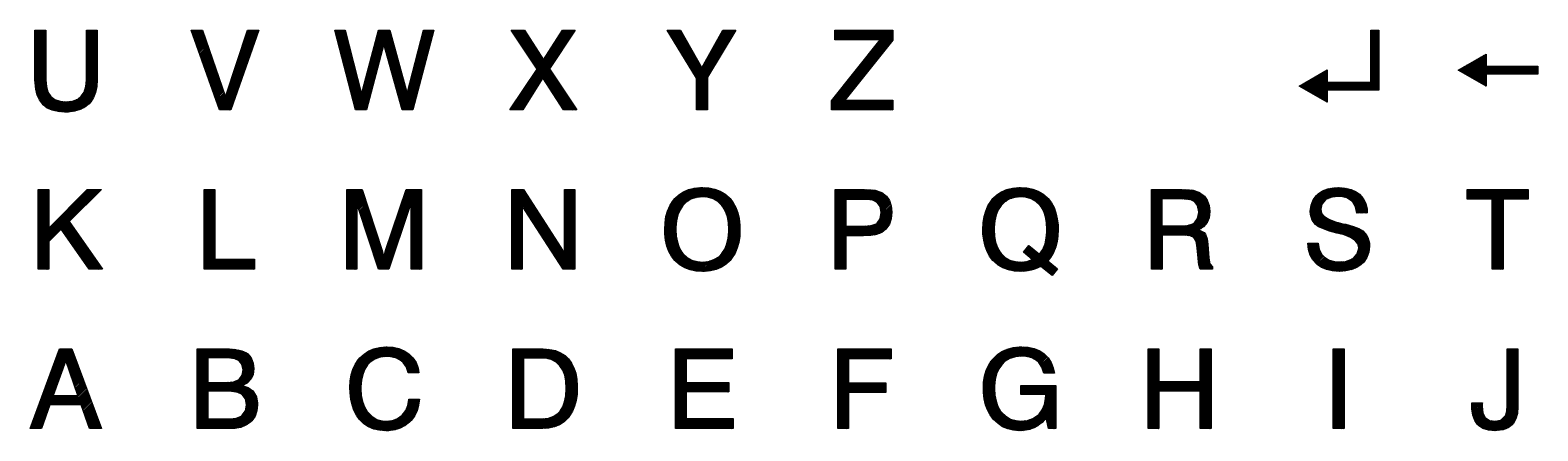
# Model space of a CAD drawing. Header units: inches. Extents: x 0.1 to 19, y 2 to 7.
import ezdxf

# ---------------------------------------------------------------- set-up
doc = ezdxf.new("R2010")
doc.units = ezdxf.units.IN
doc.header["$MEASUREMENT"] = 0

msp = doc.modelspace()

# ---------------------------------------------------------------- hatches: boundary and pattern name
h = msp.add_hatch()
h.set_pattern_fill('ANSI31', color=256, scale=0.1)
h.paths.add_polyline_path([(0.847, 6.156), (0.873, 6.221), (0.887, 6.295), (0.893, 6.38), (0.893, 7.001), (0.757, 7.001), (0.757, 6.379), (0.749, 6.294), (0.729, 6.225), (0.693, 6.173), (0.649, 6.136), (0.582, 6.112), (0.5, 6.103), (0.428, 6.11), (0.36, 6.132), (0.31, 6.17), (0.274, 6.224), (0.254, 6.294), (0.247, 6.379), (0.247, 7.001), (0.111, 7.001), (0.111, 6.38), (0.112, 6.341), (0.12, 6.259), (0.139, 6.187), (0.167, 6.126), (0.204, 6.075), (0.214, 6.064), (0.266, 6.024), (0.328, 5.996), (0.402, 5.979), (0.485, 5.973), (0.529, 5.974), (0.609, 5.984), (0.678, 6.005), (0.739, 6.035), (0.79, 6.076), (0.811, 6.1)])
h = msp.add_hatch()
h.set_pattern_fill('ANSI31', color=256, scale=0.1)
h.paths.add_polyline_path([(2.925, 7.001), (2.783, 7.001), (2.505, 6.164), (2.217, 7.001), (2.076, 7.001), (2.432, 6), (2.573, 6)])
h = msp.add_hatch()
h.set_pattern_fill('ANSI31', color=256, scale=0.1)
h.paths.add_polyline_path([(4.497, 6.825), (4.724, 6), (4.858, 6), (5.123, 7.001), (4.994, 7.001), (4.787, 6.206), (4.569, 7.001), (4.427, 7.001), (4.216, 6.2), (4.011, 7.001), (3.879, 7.001), (4.139, 6), (4.277, 6)])
h = msp.add_hatch()
h.set_pattern_fill('ANSI31', color=256, scale=0.1)
h.paths.add_polyline_path([(6.577, 6.516), (6.902, 7.001), (6.743, 7.001), (6.502, 6.631), (6.264, 7.001), (6.097, 7.001), (6.423, 6.512), (6.079, 6), (6.244, 6), (6.496, 6.405), (6.753, 6), (6.921, 6)])
h = msp.add_hatch()
h.set_pattern_fill('ANSI31', color=256, scale=0.1)
h.paths.add_polyline_path([(8.563, 6.411), (8.918, 7.001), (8.758, 7.001), (8.493, 6.527), (8.226, 7.001), (8.056, 7.001), (8.426, 6.401), (8.426, 6), (8.563, 6)])
h = msp.add_hatch()
h.set_pattern_fill('ANSI31', color=256, scale=0.1)
h.paths.add_polyline_path([(10.891, 6.123), (10.291, 6.123), (10.891, 6.875), (10.891, 7.001), (10.162, 7.001), (10.162, 6.882), (10.733, 6.882), (10.121, 6.114), (10.121, 6), (10.891, 6)])
h = msp.add_hatch()
h.set_pattern_fill('ANSI31', color=256, scale=0.1)
h.set_pattern_definition([(45, (10, 0), (-0.008838835, 0.008838835), [])])
h.paths.add_polyline_path([(17, 7), (16.9, 7), (16.9, 6.35), (16.35, 6.35), (16.35, 6.502), (16, 6.3), (16.35, 6.098), (16.35, 6.25), (17, 6.25)])
h = msp.add_hatch()
h.set_pattern_fill('ANSI31', color=256, scale=0.1)
h.set_pattern_definition([(45, (16, -2), (-0.008838835, 0.008838835), [])])
h.paths.add_polyline_path([(18.35, 6.45), (19, 6.45), (19, 6.55), (18.35, 6.55), (18.35, 6.702), (18, 6.5), (18.35, 6.298)])
h = msp.add_hatch()
h.set_pattern_fill('ANSI31', color=256, scale=0.1)
h.paths.add_polyline_path([(0.441, 4.502), (0.79, 4), (0.959, 4), (0.539, 4.6), (0.947, 5.001), (0.766, 5.001), (0.285, 4.518), (0.285, 5.001), (0.151, 5.001), (0.151, 4), (0.285, 4), (0.285, 4.351)])
h = msp.add_hatch()
h.set_pattern_fill('ANSI31', color=256, scale=0.1)
h.paths.add_polyline_path([(2.373, 5.001), (2.236, 5.001), (2.236, 4), (2.871, 4), (2.871, 4.127), (2.373, 4.127)])
h = msp.add_hatch()
h.set_pattern_fill('ANSI31', color=256, scale=0.1)
h.paths.add_polyline_path([(4.225, 5.001), (4.031, 5.001), (4.031, 4), (4.155, 4), (4.155, 4.853), (4.166, 4.806), (4.178, 4.765), (4.429, 4), (4.557, 4), (4.814, 4.765), (4.827, 4.809), (4.838, 4.853), (4.838, 4), (4.97, 4), (4.97, 5.001), (4.775, 5.001), (4.518, 4.236), (4.507, 4.198), (4.496, 4.154), (4.489, 4.186), (4.473, 4.236)])
h = msp.add_hatch()
h.set_pattern_fill('ANSI31', color=256, scale=0.1)
h.paths.add_polyline_path([(6.253, 5.001), (6.104, 5.001), (6.104, 4), (6.233, 4), (6.233, 4.811), (6.251, 4.773), (6.271, 4.737), (6.748, 4), (6.895, 4), (6.895, 5.001), (6.765, 5.001), (6.765, 4.19), (6.747, 4.23), (6.72, 4.275)])
h = msp.add_hatch()
h.set_pattern_fill('ANSI31', color=256, scale=0.1)
h.paths.add_polyline_path([(8.834, 4.902), (8.781, 4.946), (8.721, 4.982), (8.654, 5.007), (8.58, 5.022), (8.5, 5.026), (8.476, 5.026), (8.397, 5.018), (8.325, 5), (8.26, 4.972), (8.203, 4.935), (8.152, 4.887), (8.124, 4.853), (8.089, 4.795), (8.062, 4.731), (8.041, 4.661), (8.03, 4.584), (8.026, 4.5), (8.027, 4.444), (8.036, 4.364), (8.054, 4.291), (8.079, 4.224), (8.111, 4.165), (8.152, 4.112), (8.167, 4.098), (8.219, 4.053), (8.279, 4.018), (8.346, 3.992), (8.419, 3.978), (8.5, 3.973), (8.524, 3.973), (8.603, 3.981), (8.674, 3.999), (8.739, 4.027), (8.797, 4.064), (8.847, 4.112), (8.875, 4.147), (8.91, 4.204), (8.938, 4.268), (8.957, 4.337), (8.968, 4.415), (8.972, 4.5), (8.971, 4.556), (8.962, 4.636), (8.945, 4.709), (8.921, 4.775), (8.887, 4.834), (8.847, 4.887)])
h.paths.add_polyline_path([(8.296, 4.841), (8.354, 4.879), (8.423, 4.901), (8.5, 4.909), (8.563, 4.904), (8.633, 4.885), (8.693, 4.85), (8.745, 4.8), (8.757, 4.784), (8.79, 4.726), (8.813, 4.66), (8.827, 4.584), (8.831, 4.5), (8.831, 4.472), (8.823, 4.39), (8.806, 4.318), (8.78, 4.254), (8.745, 4.199), (8.704, 4.158), (8.645, 4.122), (8.578, 4.099), (8.5, 4.091), (8.436, 4.096), (8.367, 4.116), (8.306, 4.15), (8.255, 4.199), (8.242, 4.216), (8.209, 4.273), (8.185, 4.34), (8.171, 4.415), (8.167, 4.5), (8.167, 4.529), (8.175, 4.61), (8.192, 4.682), (8.219, 4.746), (8.255, 4.8)], flags=16)
h = msp.add_hatch()
h.set_pattern_fill('ANSI31', color=256, scale=0.1)
h.paths.add_polyline_path([(10.813, 4.918), (10.756, 4.962), (10.743, 4.969), (10.673, 4.992), (10.621, 4.998), (10.536, 5.001), (10.168, 5.001), (10.168, 4), (10.304, 4), (10.304, 4.422), (10.51, 4.422), (10.524, 4.422), (10.611, 4.425), (10.67, 4.432), (10.686, 4.436), (10.755, 4.462), (10.806, 4.504), (10.85, 4.566), (10.874, 4.634), (10.882, 4.716), (10.873, 4.798), (10.85, 4.864)])
h.paths.add_polyline_path([(10.304, 4.878), (10.542, 4.878), (10.563, 4.878), (10.643, 4.866), (10.698, 4.839), (10.732, 4.79), (10.745, 4.711), (10.733, 4.634), (10.698, 4.581), (10.683, 4.57), (10.62, 4.55), (10.532, 4.543), (10.304, 4.543)], flags=16)
h = msp.add_hatch()
h.set_pattern_fill('ANSI31', color=256, scale=0.1)
h.paths.add_polyline_path([(12.779, 4.946), (12.719, 4.982), (12.652, 5.007), (12.579, 5.022), (12.499, 5.026), (12.475, 5.026), (12.396, 5.018), (12.324, 5), (12.259, 4.972), (12.202, 4.935), (12.151, 4.887), (12.123, 4.853), (12.088, 4.795), (12.06, 4.731), (12.04, 4.661), (12.028, 4.584), (12.025, 4.5), (12.026, 4.444), (12.035, 4.364), (12.052, 4.291), (12.078, 4.224), (12.11, 4.165), (12.151, 4.112), (12.166, 4.098), (12.218, 4.053), (12.277, 4.018), (12.345, 3.992), (12.418, 3.978), (12.499, 3.973), (12.56, 3.976), (12.633, 3.989), (12.685, 4.005), (12.754, 4.037), (12.894, 3.922), (12.962, 4.006), (12.842, 4.107), (12.874, 4.148), (12.911, 4.213), (12.94, 4.281), (12.957, 4.347), (12.967, 4.42), (12.971, 4.5), (12.97, 4.556), (12.96, 4.634), (12.943, 4.707), (12.919, 4.774), (12.886, 4.833), (12.846, 4.887), (12.833, 4.901)])
h.paths.add_polyline_path([(12.632, 4.885), (12.692, 4.85), (12.743, 4.8), (12.756, 4.784), (12.789, 4.726), (12.812, 4.66), (12.826, 4.584), (12.83, 4.5), (12.83, 4.465), (12.822, 4.39), (12.806, 4.32), (12.777, 4.248), (12.735, 4.19), (12.602, 4.3), (12.534, 4.214), (12.645, 4.123), (12.578, 4.099), (12.499, 4.091), (12.435, 4.096), (12.365, 4.116), (12.305, 4.15), (12.253, 4.199), (12.241, 4.216), (12.208, 4.273), (12.184, 4.34), (12.17, 4.415), (12.166, 4.5), (12.166, 4.529), (12.173, 4.61), (12.191, 4.682), (12.218, 4.746), (12.253, 4.8), (12.295, 4.841), (12.353, 4.879), (12.421, 4.901), (12.499, 4.909), (12.562, 4.904)], flags=16)
h = msp.add_hatch()
h.set_pattern_fill('ANSI31', color=256, scale=0.1)
h.paths.add_polyline_path([(14.749, 4.966), (14.741, 4.969), (14.669, 4.993), (14.618, 4.999), (14.531, 5.001), (14.143, 5.001), (14.143, 4), (14.277, 4), (14.277, 4.429), (14.497, 4.429), (14.55, 4.428), (14.632, 4.419), (14.677, 4.399), (14.705, 4.355), (14.719, 4.269), (14.729, 4.139), (14.729, 4.134), (14.738, 4.055), (14.755, 4), (14.911, 4), (14.911, 4.029), (14.878, 4.068), (14.866, 4.144), (14.854, 4.31), (14.845, 4.382), (14.823, 4.44), (14.807, 4.461), (14.74, 4.495), (14.797, 4.532), (14.844, 4.586), (14.869, 4.647), (14.878, 4.724), (14.87, 4.802), (14.845, 4.869), (14.809, 4.92)])
h.paths.add_polyline_path([(14.276, 4.883), (14.508, 4.883), (14.56, 4.881), (14.637, 4.87), (14.689, 4.847), (14.724, 4.799), (14.738, 4.721), (14.738, 4.714), (14.724, 4.638), (14.686, 4.585), (14.662, 4.57), (14.596, 4.551), (14.508, 4.544), (14.276, 4.544)], flags=16)
h = msp.add_hatch()
h.set_pattern_fill('ANSI31', color=256, scale=0.1)
h.paths.add_polyline_path([(16.759, 4.942), (16.715, 4.974), (16.653, 5.003), (16.58, 5.02), (16.498, 5.026), (16.435, 5.023), (16.361, 5.009), (16.295, 4.983), (16.239, 4.946), (16.219, 4.928), (16.176, 4.871), (16.149, 4.806), (16.14, 4.73), (16.144, 4.686), (16.165, 4.616), (16.207, 4.562), (16.244, 4.535), (16.304, 4.506), (16.38, 4.479), (16.475, 4.454), (16.498, 4.448), (16.564, 4.431), (16.645, 4.399), (16.703, 4.363), (16.738, 4.321), (16.749, 4.275), (16.749, 4.264), (16.731, 4.195), (16.683, 4.141), (16.649, 4.122), (16.581, 4.1), (16.5, 4.092), (16.438, 4.098), (16.369, 4.118), (16.313, 4.157), (16.282, 4.191), (16.251, 4.254), (16.24, 4.329), (16.108, 4.329), (16.119, 4.249), (16.14, 4.179), (16.173, 4.117), (16.218, 4.067), (16.225, 4.06), (16.28, 4.022), (16.345, 3.996), (16.418, 3.98), (16.504, 3.974), (16.588, 3.98), (16.661, 3.996), (16.725, 4.023), (16.781, 4.06), (16.812, 4.09), (16.852, 4.147), (16.877, 4.214), (16.885, 4.289), (16.883, 4.328), (16.863, 4.399), (16.851, 4.424), (16.802, 4.482), (16.751, 4.512), (16.681, 4.538), (16.588, 4.565), (16.573, 4.567), (16.517, 4.581), (16.457, 4.597), (16.375, 4.629), (16.317, 4.664), (16.282, 4.706), (16.271, 4.754), (16.283, 4.816), (16.33, 4.871), (16.345, 4.881), (16.41, 4.906), (16.49, 4.914), (16.528, 4.913), (16.6, 4.896), (16.658, 4.861), (16.675, 4.843), (16.71, 4.784), (16.726, 4.706), (16.855, 4.707), (16.853, 4.753), (16.836, 4.826), (16.805, 4.889)])
h = msp.add_hatch()
h.set_pattern_fill('ANSI31', color=256, scale=0.1)
h.paths.add_polyline_path([(18.879, 5.001), (18.112, 5.001), (18.112, 4.879), (18.427, 4.879), (18.427, 4), (18.564, 4), (18.564, 4.879), (18.879, 4.879)])
h = msp.add_hatch()
h.set_pattern_fill('ANSI31', color=256, scale=0.1)
h.paths.add_polyline_path([(0.572, 3.001), (0.421, 3.001), (0.05, 2), (0.191, 2), (0.298, 2.3), (0.691, 2.3), (0.797, 2), (0.945, 2)])
h.paths.add_polyline_path([(0.651, 2.416), (0.339, 2.416), (0.497, 2.857)], flags=16)
h = msp.add_hatch()
h.set_pattern_fill('ANSI31', color=256, scale=0.1)
h.paths.add_polyline_path([(2.778, 2.573), (2.826, 2.625), (2.852, 2.68), (2.862, 2.757), (2.855, 2.823), (2.829, 2.889), (2.785, 2.939), (2.769, 2.951), (2.71, 2.978), (2.637, 2.995), (2.552, 3.001), (2.148, 3.001), (2.148, 2), (2.571, 2), (2.622, 2.003), (2.698, 2.016), (2.763, 2.043), (2.819, 2.082), (2.836, 2.099), (2.877, 2.156), (2.901, 2.222), (2.909, 2.3), (2.908, 2.326), (2.893, 2.399), (2.859, 2.461), (2.847, 2.473), (2.791, 2.517), (2.718, 2.541)])
h.paths.add_polyline_path([(2.606, 2.589), (2.522, 2.581), (2.283, 2.581), (2.283, 2.887), (2.539, 2.887), (2.621, 2.877), (2.678, 2.85), (2.71, 2.811), (2.726, 2.737), (2.716, 2.672), (2.676, 2.618), (2.668, 2.613)], flags=16)
h.paths.add_polyline_path([(2.66, 2.455), (2.716, 2.429), (2.756, 2.376), (2.77, 2.3), (2.756, 2.223), (2.717, 2.168), (2.704, 2.157), (2.641, 2.131), (2.56, 2.122), (2.283, 2.122), (2.283, 2.469), (2.544, 2.469), (2.584, 2.468)], flags=16)
h = msp.add_hatch()
h.set_pattern_fill('ANSI31', color=256, scale=0.1)
h.paths.add_polyline_path([(4.292, 2.799), (4.325, 2.835), (4.383, 2.874), (4.45, 2.898), (4.528, 2.906), (4.581, 2.903), (4.653, 2.886), (4.713, 2.853), (4.738, 2.831), (4.779, 2.773), (4.803, 2.7), (4.937, 2.7), (4.925, 2.759), (4.9, 2.829), (4.862, 2.888), (4.81, 2.941), (4.751, 2.978), (4.686, 3.004), (4.613, 3.022), (4.533, 3.026), (4.52, 3.026), (4.442, 3.019), (4.37, 3.002), (4.305, 2.975), (4.247, 2.937), (4.194, 2.889), (4.174, 2.864), (4.136, 2.807), (4.106, 2.744), (4.086, 2.674), (4.073, 2.598), (4.068, 2.516), (4.071, 2.451), (4.08, 2.371), (4.096, 2.297), (4.12, 2.23), (4.151, 2.171), (4.191, 2.113), (4.246, 2.061), (4.304, 2.022), (4.369, 1.995), (4.441, 1.979), (4.52, 1.973), (4.555, 1.974), (4.632, 1.984), (4.7, 2.006), (4.763, 2.038), (4.819, 2.082), (4.839, 2.102), (4.882, 2.158), (4.913, 2.222), (4.933, 2.293), (4.942, 2.372), (4.811, 2.372), (4.811, 2.368), (4.798, 2.292), (4.771, 2.226), (4.727, 2.17), (4.669, 2.127), (4.603, 2.102), (4.526, 2.094), (4.476, 2.098), (4.408, 2.117), (4.347, 2.152), (4.296, 2.205), (4.285, 2.216), (4.252, 2.275), (4.227, 2.341), (4.212, 2.416), (4.208, 2.498), (4.208, 2.526), (4.216, 2.608), (4.232, 2.681), (4.257, 2.745)])
h = msp.add_hatch()
h.set_pattern_fill('ANSI31', color=256, scale=0.1)
h.paths.add_polyline_path([(6.717, 2.953), (6.652, 2.979), (6.578, 2.995), (6.497, 3.001), (6.115, 3.001), (6.115, 2), (6.491, 2), (6.566, 2.006), (6.64, 2.022), (6.705, 2.05), (6.762, 2.087), (6.812, 2.136), (6.831, 2.162), (6.866, 2.218), (6.893, 2.281), (6.913, 2.352), (6.924, 2.43), (6.927, 2.516), (6.927, 2.536), (6.922, 2.621), (6.907, 2.696), (6.885, 2.765), (6.855, 2.824), (6.817, 2.875), (6.774, 2.917)])
h.paths.add_polyline_path([(6.484, 2.886), (6.525, 2.883), (6.598, 2.867), (6.66, 2.835), (6.709, 2.79), (6.745, 2.734), (6.769, 2.67), (6.783, 2.594), (6.788, 2.509), (6.788, 2.498), (6.782, 2.413), (6.767, 2.337), (6.745, 2.273), (6.712, 2.221), (6.688, 2.194), (6.632, 2.155), (6.564, 2.131), (6.484, 2.123), (6.251, 2.123), (6.251, 2.886)], flags=16)
h = msp.add_hatch()
h.set_pattern_fill('ANSI31', color=256, scale=0.1)
h.paths.add_polyline_path([(8.297, 2.461), (8.83, 2.461), (8.83, 2.578), (8.297, 2.578), (8.297, 2.877), (8.875, 2.877), (8.875, 3.001), (8.162, 3.001), (8.162, 2), (8.886, 2), (8.886, 2.126), (8.297, 2.126)])
h = msp.add_hatch()
h.set_pattern_fill('ANSI31', color=256, scale=0.1)
h.paths.add_polyline_path([(10.336, 2.453), (10.804, 2.453), (10.804, 2.575), (10.336, 2.575), (10.336, 2.875), (10.871, 2.875), (10.871, 3.001), (10.201, 3.001), (10.201, 2), (10.336, 2)])
h = msp.add_hatch()
h.set_pattern_fill('ANSI31', color=256, scale=0.1)
h.paths.add_polyline_path([(12.94, 2.541), (12.501, 2.541), (12.501, 2.428), (12.814, 2.428), (12.814, 2.415), (12.813, 2.377), (12.799, 2.303), (12.772, 2.238), (12.731, 2.183), (12.71, 2.164), (12.652, 2.126), (12.584, 2.104), (12.505, 2.096), (12.442, 2.101), (12.372, 2.12), (12.312, 2.155), (12.26, 2.205), (12.248, 2.221), (12.213, 2.278), (12.191, 2.344), (12.176, 2.42), (12.171, 2.504), (12.171, 2.534), (12.179, 2.615), (12.197, 2.687), (12.225, 2.75), (12.261, 2.803), (12.306, 2.847), (12.365, 2.882), (12.435, 2.903), (12.515, 2.91), (12.569, 2.906), (12.641, 2.888), (12.7, 2.855), (12.727, 2.831), (12.767, 2.771), (12.79, 2.698), (12.923, 2.698), (12.91, 2.762), (12.883, 2.831), (12.844, 2.89), (12.794, 2.941), (12.791, 2.942), (12.734, 2.979), (12.669, 3.006), (12.595, 3.022), (12.515, 3.026), (12.484, 3.026), (12.407, 3.017), (12.336, 2.999), (12.271, 2.971), (12.212, 2.934), (12.161, 2.886), (12.131, 2.85), (12.095, 2.792), (12.067, 2.728), (12.047, 2.658), (12.034, 2.582), (12.031, 2.498), (12.032, 2.452), (12.041, 2.374), (12.057, 2.301), (12.082, 2.235), (12.115, 2.173), (12.157, 2.117), (12.215, 2.063), (12.273, 2.023), (12.338, 1.996), (12.409, 1.979), (12.485, 1.973), (12.537, 1.975), (12.61, 1.989), (12.677, 2.014), (12.713, 2.034), (12.771, 2.078), (12.822, 2.134), (12.851, 2), (12.94, 2)])
h = msp.add_hatch()
h.set_pattern_fill('ANSI31', color=256, scale=0.1)
h.paths.add_polyline_path([(14.893, 3.001), (14.756, 3.001), (14.756, 2.59), (14.237, 2.59), (14.237, 3.001), (14.102, 3.001), (14.102, 2), (14.237, 2), (14.237, 2.469), (14.756, 2.469), (14.756, 2), (14.893, 2)])
h = msp.add_hatch()
h.set_pattern_fill('ANSI31', color=256, scale=0.1)
h.paths.add_polyline_path([(16.564, 3.001), (16.428, 3.001), (16.428, 2), (16.564, 2)])
h = msp.add_hatch()
h.set_pattern_fill('ANSI31', color=256, scale=0.1)
h.paths.add_polyline_path([(18.75, 3.001), (18.613, 3.001), (18.613, 2.333), (18.613, 2.287), (18.61, 2.222), (18.597, 2.171), (18.595, 2.165), (18.544, 2.114), (18.532, 2.108), (18.458, 2.095), (18.393, 2.104), (18.338, 2.14), (18.337, 2.142), (18.309, 2.199), (18.3, 2.284), (18.301, 2.309), (18.303, 2.325), (18.171, 2.325), (18.171, 2.309), (18.17, 2.281), (18.171, 2.248), (18.183, 2.17), (18.207, 2.103), (18.243, 2.051), (18.255, 2.04), (18.309, 2.004), (18.378, 1.982), (18.461, 1.974), (18.483, 1.975), (18.563, 1.986), (18.628, 2.01), (18.679, 2.05), (18.693, 2.064), (18.724, 2.122), (18.743, 2.192), (18.75, 2.278)])

# ---------------------------------------------------------------- linework, layer by layer
for points in [[(0.893, 6.38), (0.887, 6.295), (0.873, 6.221), (0.847, 6.156), (0.811, 6.1), (0.79, 6.076), (0.739, 6.035), (0.678, 6.005), (0.609, 5.984), (0.529, 5.974), (0.485, 5.973), (0.402, 5.979), (0.328, 5.996), (0.266, 6.024), (0.214, 6.064), (0.204, 6.075), (0.167, 6.126), (0.139, 6.187), (0.12, 6.259), (0.112, 6.341), (0.111, 6.38), (0.111, 7.001), (0.247, 7.001), (0.247, 6.379), (0.254, 6.294), (0.274, 6.224), (0.31, 6.17), (0.36, 6.132), (0.428, 6.11), (0.5, 6.103), (0.582, 6.112), (0.649, 6.136), (0.693, 6.173), (0.729, 6.225), (0.749, 6.294), (0.757, 6.379), (0.757, 7.001), (0.893, 7.001)], [(2.925, 7.001), (2.573, 6), (2.432, 6), (2.076, 7.001), (2.217, 7.001), (2.505, 6.164), (2.783, 7.001)], [(4.858, 6), (4.724, 6), (4.497, 6.825), (4.277, 6), (4.139, 6), (3.879, 7.001), (4.011, 7.001), (4.216, 6.2), (4.427, 7.001), (4.569, 7.001), (4.787, 6.206), (4.994, 7.001), (5.123, 7.001)], [(6.921, 6), (6.753, 6), (6.496, 6.405), (6.244, 6), (6.079, 6), (6.423, 6.512), (6.097, 7.001), (6.264, 7.001), (6.502, 6.631), (6.743, 7.001), (6.902, 7.001), (6.577, 6.516)], [(8.056, 7.001), (8.226, 7.001), (8.493, 6.527), (8.758, 7.001), (8.918, 7.001), (8.563, 6.411), (8.563, 6), (8.426, 6), (8.426, 6.401)], [(10.121, 6.114), (10.733, 6.882), (10.162, 6.882), (10.162, 7.001), (10.891, 7.001), (10.891, 6.875), (10.291, 6.123), (10.891, 6.123), (10.891, 6), (10.121, 6)], [(17, 6.25), (16.35, 6.25), (16.35, 6.098), (16, 6.3), (16.35, 6.502), (16.35, 6.35), (16.9, 6.35), (16.9, 7), (17, 7)], [(19, 6.45), (18.35, 6.45), (18.35, 6.298), (18, 6.5), (18.35, 6.702), (18.35, 6.55), (19, 6.55)], [(0.947, 5.001), (0.539, 4.6), (0.959, 4), (0.79, 4), (0.441, 4.502), (0.285, 4.351), (0.285, 4), (0.151, 4), (0.151, 5.001), (0.285, 5.001), (0.285, 4.518), (0.766, 5.001)], [(2.871, 4.127), (2.871, 4), (2.236, 4), (2.236, 5.001), (2.373, 5.001), (2.373, 4.127)], [(4.97, 5.001), (4.97, 4), (4.838, 4), (4.838, 4.853), (4.827, 4.809), (4.814, 4.765), (4.557, 4), (4.429, 4), (4.178, 4.765), (4.166, 4.806), (4.155, 4.853), (4.155, 4), (4.031, 4), (4.031, 5.001), (4.225, 5.001), (4.473, 4.236), (4.489, 4.186), (4.496, 4.154), (4.507, 4.198), (4.518, 4.236), (4.775, 5.001)], [(6.895, 5.001), (6.895, 4), (6.748, 4), (6.271, 4.737), (6.251, 4.773), (6.233, 4.811), (6.233, 4), (6.104, 4), (6.104, 5.001), (6.253, 5.001), (6.72, 4.275), (6.747, 4.23), (6.765, 4.19), (6.765, 5.001)], [(8.26, 4.972), (8.325, 5), (8.397, 5.018), (8.476, 5.026), (8.5, 5.026), (8.58, 5.022), (8.654, 5.007), (8.721, 4.982), (8.781, 4.946), (8.834, 4.902), (8.847, 4.887), (8.887, 4.834), (8.921, 4.775), (8.945, 4.709), (8.962, 4.636), (8.971, 4.556), (8.972, 4.5), (8.968, 4.415), (8.957, 4.337), (8.938, 4.268), (8.91, 4.204), (8.875, 4.147), (8.847, 4.112), (8.797, 4.064), (8.739, 4.027), (8.674, 3.999), (8.603, 3.981), (8.524, 3.973), (8.5, 3.973), (8.419, 3.978), (8.346, 3.992), (8.279, 4.018), (8.219, 4.053), (8.167, 4.098), (8.152, 4.112), (8.111, 4.165), (8.079, 4.224), (8.054, 4.291), (8.036, 4.364), (8.027, 4.444), (8.026, 4.5), (8.03, 4.584), (8.041, 4.661), (8.062, 4.731), (8.089, 4.795), (8.124, 4.853), (8.152, 4.887), (8.203, 4.935)], [(10.168, 5.001), (10.536, 5.001), (10.621, 4.998), (10.673, 4.992), (10.743, 4.969), (10.756, 4.962), (10.813, 4.918), (10.85, 4.864), (10.873, 4.798), (10.882, 4.716), (10.874, 4.634), (10.85, 4.566), (10.806, 4.504), (10.755, 4.462), (10.686, 4.436), (10.67, 4.432), (10.611, 4.425), (10.524, 4.422), (10.51, 4.422), (10.304, 4.422), (10.304, 4), (10.168, 4)], [(12.06, 4.731), (12.088, 4.795), (12.123, 4.853), (12.151, 4.887), (12.202, 4.935), (12.259, 4.972), (12.324, 5), (12.396, 5.018), (12.475, 5.026), (12.499, 5.026), (12.579, 5.022), (12.652, 5.007), (12.719, 4.982), (12.779, 4.946), (12.833, 4.901), (12.846, 4.887), (12.886, 4.833), (12.919, 4.774), (12.943, 4.707), (12.96, 4.634), (12.97, 4.556), (12.971, 4.5), (12.967, 4.42), (12.957, 4.347), (12.94, 4.281), (12.911, 4.213), (12.874, 4.148), (12.842, 4.107), (12.962, 4.006), (12.894, 3.922), (12.754, 4.037), (12.685, 4.005), (12.633, 3.989), (12.56, 3.976), (12.499, 3.973), (12.418, 3.978), (12.345, 3.992), (12.277, 4.018), (12.218, 4.053), (12.166, 4.098), (12.151, 4.112), (12.11, 4.165), (12.078, 4.224), (12.052, 4.291), (12.035, 4.364), (12.026, 4.444), (12.025, 4.5), (12.028, 4.584), (12.04, 4.661)], [(14.143, 5.001), (14.531, 5.001), (14.618, 4.999), (14.669, 4.993), (14.741, 4.969), (14.749, 4.966), (14.809, 4.92), (14.845, 4.869), (14.87, 4.802), (14.878, 4.724), (14.869, 4.647), (14.844, 4.586), (14.797, 4.532), (14.74, 4.495), (14.807, 4.461), (14.823, 4.44), (14.845, 4.382), (14.854, 4.31), (14.866, 4.144), (14.878, 4.069), (14.881, 4.066), (14.911, 4.029), (14.911, 4), (14.755, 4), (14.738, 4.055), (14.729, 4.134), (14.729, 4.139), (14.719, 4.269), (14.705, 4.355), (14.677, 4.399), (14.632, 4.419), (14.55, 4.428), (14.497, 4.429), (14.277, 4.429), (14.277, 4), (14.143, 4)], [(16.149, 4.806), (16.176, 4.871), (16.219, 4.928), (16.239, 4.946), (16.295, 4.983), (16.361, 5.009), (16.435, 5.023), (16.498, 5.026), (16.58, 5.02), (16.653, 5.003), (16.715, 4.974), (16.759, 4.942), (16.805, 4.889), (16.836, 4.826), (16.853, 4.753), (16.855, 4.707), (16.726, 4.706), (16.71, 4.784), (16.675, 4.843), (16.658, 4.861), (16.6, 4.896), (16.528, 4.913), (16.49, 4.914), (16.41, 4.906), (16.345, 4.881), (16.33, 4.871), (16.283, 4.816), (16.271, 4.754), (16.282, 4.706), (16.317, 4.664), (16.375, 4.629), (16.457, 4.597), (16.517, 4.581), (16.573, 4.567), (16.588, 4.565), (16.681, 4.538), (16.751, 4.512), (16.802, 4.482), (16.851, 4.424), (16.863, 4.399), (16.883, 4.328), (16.885, 4.289), (16.877, 4.214), (16.852, 4.147), (16.812, 4.09), (16.781, 4.06), (16.725, 4.023), (16.661, 3.996), (16.588, 3.98), (16.504, 3.974), (16.418, 3.98), (16.345, 3.996), (16.28, 4.022), (16.225, 4.06), (16.218, 4.067), (16.173, 4.117), (16.14, 4.179), (16.119, 4.249), (16.108, 4.329), (16.24, 4.329), (16.251, 4.254), (16.282, 4.191), (16.313, 4.157), (16.369, 4.118), (16.438, 4.098), (16.5, 4.092), (16.581, 4.1), (16.649, 4.122), (16.683, 4.141), (16.731, 4.195), (16.749, 4.264), (16.749, 4.275), (16.738, 4.321), (16.703, 4.363), (16.645, 4.399), (16.564, 4.431), (16.498, 4.448), (16.475, 4.454), (16.38, 4.479), (16.304, 4.506), (16.244, 4.535), (16.207, 4.562), (16.165, 4.616), (16.144, 4.686), (16.14, 4.73)], [(18.112, 5.001), (18.879, 5.001), (18.879, 4.879), (18.564, 4.879), (18.564, 4), (18.427, 4), (18.427, 4.879), (18.112, 4.879)], [(8.831, 4.472), (8.831, 4.5), (8.827, 4.584), (8.813, 4.66), (8.79, 4.726), (8.757, 4.784), (8.745, 4.8), (8.693, 4.85), (8.633, 4.885), (8.563, 4.904), (8.5, 4.909), (8.423, 4.901), (8.354, 4.879), (8.296, 4.841), (8.255, 4.8), (8.219, 4.746), (8.192, 4.682), (8.175, 4.61), (8.167, 4.529), (8.167, 4.5), (8.171, 4.415), (8.185, 4.34), (8.209, 4.273), (8.242, 4.216), (8.255, 4.199), (8.306, 4.15), (8.367, 4.116), (8.436, 4.096), (8.5, 4.091), (8.578, 4.099), (8.645, 4.122), (8.704, 4.158), (8.745, 4.199), (8.78, 4.254), (8.806, 4.318), (8.823, 4.39)], [(10.745, 4.711), (10.732, 4.79), (10.698, 4.839), (10.643, 4.866), (10.563, 4.878), (10.542, 4.878), (10.304, 4.878), (10.304, 4.543), (10.532, 4.543), (10.62, 4.55), (10.683, 4.57), (10.698, 4.581), (10.733, 4.634)], [(12.83, 4.465), (12.83, 4.5), (12.826, 4.584), (12.812, 4.66), (12.789, 4.726), (12.756, 4.784), (12.743, 4.8), (12.692, 4.85), (12.632, 4.885), (12.562, 4.904), (12.499, 4.909), (12.421, 4.901), (12.353, 4.879), (12.295, 4.841), (12.253, 4.8), (12.218, 4.746), (12.191, 4.682), (12.173, 4.61), (12.166, 4.529), (12.166, 4.5), (12.17, 4.415), (12.184, 4.34), (12.208, 4.273), (12.241, 4.216), (12.253, 4.199), (12.305, 4.15), (12.365, 4.116), (12.435, 4.096), (12.499, 4.091), (12.578, 4.099), (12.645, 4.123), (12.534, 4.214), (12.602, 4.3), (12.735, 4.19), (12.777, 4.248), (12.806, 4.32), (12.822, 4.39)], [(14.724, 4.638), (14.738, 4.714), (14.738, 4.721), (14.724, 4.799), (14.689, 4.847), (14.637, 4.87), (14.56, 4.881), (14.508, 4.883), (14.276, 4.883), (14.276, 4.544), (14.508, 4.544), (14.596, 4.551), (14.662, 4.57), (14.686, 4.585)], [(0.572, 3.001), (0.945, 2), (0.797, 2), (0.691, 2.3), (0.298, 2.3), (0.191, 2), (0.05, 2), (0.421, 3.001)], [(0.497, 2.857), (0.339, 2.416), (0.651, 2.416)], [(2.829, 2.889), (2.855, 2.823), (2.862, 2.757), (2.852, 2.68), (2.826, 2.625), (2.778, 2.573), (2.718, 2.541), (2.791, 2.517), (2.847, 2.473), (2.859, 2.461), (2.893, 2.399), (2.908, 2.326), (2.909, 2.3), (2.901, 2.222), (2.877, 2.156), (2.836, 2.099), (2.819, 2.082), (2.763, 2.043), (2.698, 2.016), (2.622, 2.003), (2.571, 2), (2.148, 2), (2.148, 3.001), (2.552, 3.001), (2.637, 2.995), (2.71, 2.978), (2.769, 2.951), (2.785, 2.939)], [(2.716, 2.672), (2.726, 2.737), (2.71, 2.811), (2.678, 2.85), (2.621, 2.877), (2.539, 2.887), (2.283, 2.887), (2.283, 2.581), (2.522, 2.581), (2.606, 2.589), (2.668, 2.613), (2.676, 2.618)], [(4.81, 2.941), (4.862, 2.888), (4.9, 2.829), (4.925, 2.759), (4.937, 2.7), (4.803, 2.7), (4.779, 2.773), (4.738, 2.831), (4.713, 2.853), (4.653, 2.886), (4.581, 2.903), (4.528, 2.906), (4.45, 2.898), (4.383, 2.874), (4.325, 2.835), (4.292, 2.799), (4.257, 2.745), (4.232, 2.681), (4.216, 2.608), (4.208, 2.526), (4.208, 2.498), (4.212, 2.416), (4.227, 2.341), (4.252, 2.275), (4.285, 2.216), (4.296, 2.205), (4.347, 2.152), (4.408, 2.117), (4.476, 2.098), (4.526, 2.094), (4.603, 2.102), (4.669, 2.127), (4.726, 2.17), (4.728, 2.171), (4.771, 2.226), (4.798, 2.292), (4.811, 2.368), (4.811, 2.372), (4.942, 2.372), (4.933, 2.293), (4.913, 2.222), (4.882, 2.158), (4.839, 2.102), (4.819, 2.082), (4.763, 2.038), (4.7, 2.006), (4.632, 1.984), (4.555, 1.974), (4.52, 1.973), (4.441, 1.979), (4.369, 1.995), (4.304, 2.022), (4.246, 2.061), (4.191, 2.113), (4.151, 2.171), (4.12, 2.23), (4.096, 2.297), (4.08, 2.371), (4.071, 2.451), (4.068, 2.516), (4.073, 2.598), (4.086, 2.674), (4.106, 2.744), (4.136, 2.807), (4.174, 2.864), (4.194, 2.889), (4.247, 2.937), (4.305, 2.975), (4.37, 3.002), (4.442, 3.019), (4.52, 3.026), (4.533, 3.026), (4.613, 3.022), (4.686, 3.004), (4.751, 2.978)], [(6.652, 2.979), (6.717, 2.953), (6.774, 2.917), (6.817, 2.875), (6.855, 2.824), (6.885, 2.765), (6.907, 2.696), (6.922, 2.621), (6.927, 2.536), (6.927, 2.516), (6.924, 2.43), (6.913, 2.352), (6.893, 2.281), (6.866, 2.218), (6.831, 2.162), (6.812, 2.136), (6.762, 2.087), (6.705, 2.05), (6.64, 2.022), (6.566, 2.006), (6.491, 2), (6.115, 2), (6.115, 3.001), (6.497, 3.001), (6.578, 2.995)], [(6.782, 2.413), (6.788, 2.498), (6.788, 2.509), (6.783, 2.594), (6.769, 2.67), (6.745, 2.734), (6.709, 2.79), (6.66, 2.835), (6.598, 2.867), (6.525, 2.883), (6.484, 2.886), (6.251, 2.886), (6.251, 2.123), (6.484, 2.123), (6.564, 2.131), (6.632, 2.155), (6.688, 2.194), (6.712, 2.221), (6.745, 2.273), (6.767, 2.337)], [(8.162, 3.001), (8.875, 3.001), (8.875, 2.877), (8.297, 2.877), (8.297, 2.578), (8.83, 2.578), (8.83, 2.461), (8.297, 2.461), (8.297, 2.126), (8.886, 2.126), (8.886, 2), (8.162, 2)], [(10.201, 3.001), (10.871, 3.001), (10.871, 2.875), (10.336, 2.875), (10.336, 2.575), (10.804, 2.575), (10.804, 2.453), (10.336, 2.453), (10.336, 2), (10.201, 2)], [(12.131, 2.85), (12.161, 2.886), (12.212, 2.934), (12.271, 2.971), (12.336, 2.999), (12.407, 3.017), (12.484, 3.026), (12.515, 3.026), (12.595, 3.022), (12.669, 3.006), (12.734, 2.979), (12.791, 2.942), (12.794, 2.941), (12.844, 2.89), (12.883, 2.831), (12.91, 2.762), (12.923, 2.698), (12.79, 2.698), (12.767, 2.771), (12.727, 2.831), (12.7, 2.855), (12.641, 2.888), (12.569, 2.906), (12.515, 2.91), (12.435, 2.903), (12.365, 2.882), (12.306, 2.847), (12.261, 2.803), (12.225, 2.75), (12.197, 2.687), (12.179, 2.615), (12.171, 2.534), (12.171, 2.504), (12.176, 2.42), (12.191, 2.344), (12.213, 2.278), (12.248, 2.221), (12.26, 2.205), (12.312, 2.155), (12.372, 2.12), (12.442, 2.101), (12.505, 2.096), (12.584, 2.104), (12.652, 2.126), (12.71, 2.164), (12.731, 2.183), (12.772, 2.238), (12.799, 2.303), (12.813, 2.377), (12.814, 2.415), (12.814, 2.428), (12.501, 2.428), (12.501, 2.541), (12.94, 2.541), (12.94, 2), (12.851, 2), (12.822, 2.134), (12.771, 2.078), (12.713, 2.034), (12.677, 2.014), (12.61, 1.989), (12.537, 1.975), (12.485, 1.973), (12.409, 1.979), (12.338, 1.996), (12.273, 2.023), (12.215, 2.063), (12.157, 2.117), (12.115, 2.173), (12.082, 2.235), (12.057, 2.301), (12.041, 2.374), (12.032, 2.452), (12.031, 2.498), (12.034, 2.582), (12.047, 2.658), (12.067, 2.728), (12.095, 2.792)], [(14.102, 3.001), (14.237, 3.001), (14.237, 2.59), (14.756, 2.59), (14.756, 3.001), (14.893, 3.001), (14.893, 2), (14.756, 2), (14.756, 2.469), (14.237, 2.469), (14.237, 2), (14.102, 2)], [(16.428, 3.001), (16.564, 3.001), (16.564, 2), (16.428, 2)], [(18.171, 2.325), (18.303, 2.325), (18.301, 2.309), (18.3, 2.284), (18.309, 2.199), (18.337, 2.142), (18.338, 2.14), (18.393, 2.104), (18.458, 2.095), (18.532, 2.108), (18.544, 2.114), (18.595, 2.165), (18.597, 2.171), (18.61, 2.222), (18.613, 2.287), (18.613, 2.333), (18.613, 3.001), (18.75, 3.001), (18.75, 2.278), (18.743, 2.192), (18.724, 2.122), (18.693, 2.064), (18.679, 2.05), (18.628, 2.01), (18.563, 1.986), (18.483, 1.975), (18.461, 1.974), (18.378, 1.982), (18.309, 2.004), (18.255, 2.04), (18.243, 2.051), (18.207, 2.103), (18.183, 2.17), (18.171, 2.248), (18.17, 2.281), (18.171, 2.309)], [(2.756, 2.376), (2.716, 2.429), (2.66, 2.455), (2.584, 2.468), (2.544, 2.469), (2.283, 2.469), (2.283, 2.122), (2.56, 2.122), (2.641, 2.131), (2.704, 2.157), (2.717, 2.168), (2.756, 2.223), (2.77, 2.299), (2.77, 2.301)]]:
    msp.add_lwpolyline(points, close=True)

doc.saveas('drawing.dxf')
